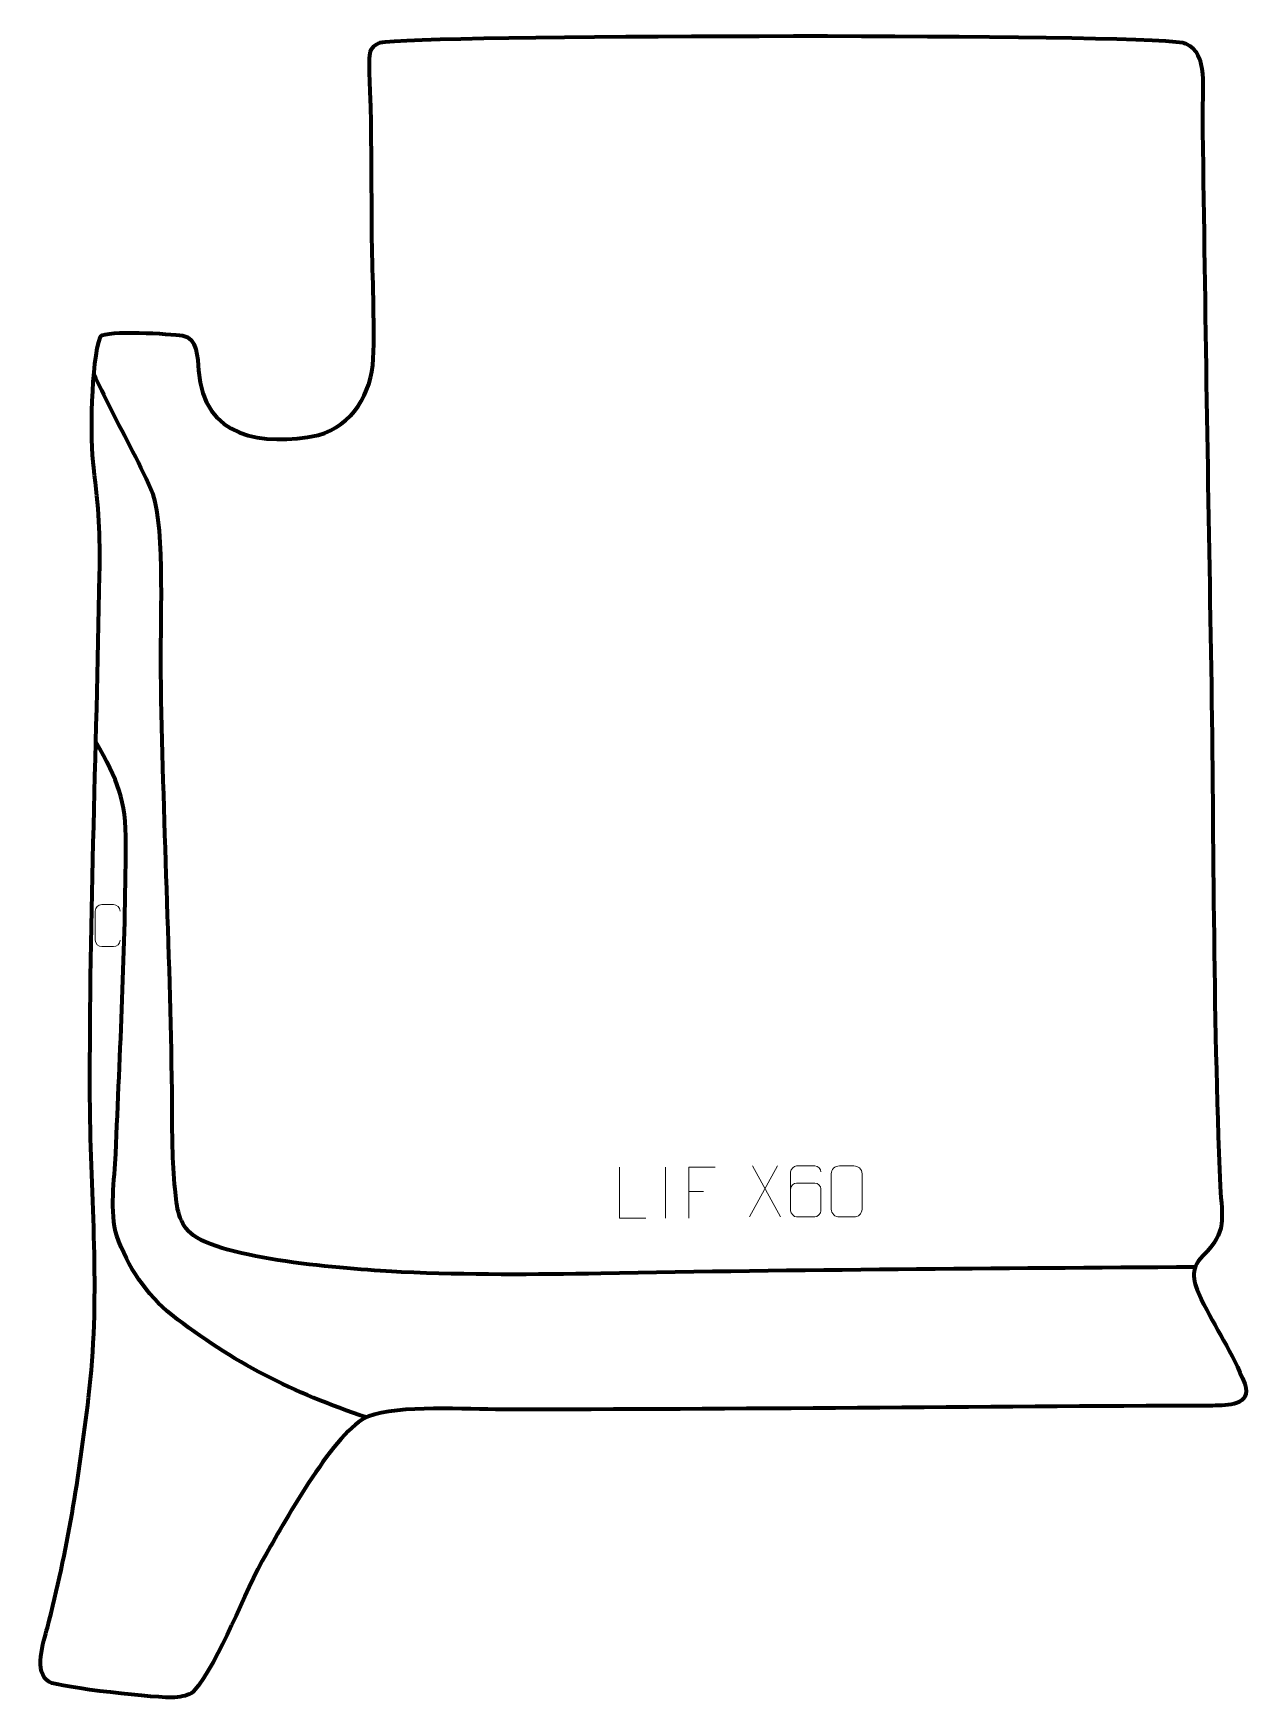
# Model space of a CAD drawing. Header units: millimetres. Extents: x 920 to 1516, y 34 to 849.
import ezdxf

# ---------------------------------------------------------------- set-up
doc = ezdxf.new("R2010")
doc.units = ezdxf.units.MM
doc.header["$MEASUREMENT"] = 0
doc.layers.add('layer 2', color=7, linetype='Continuous')
doc.layers.add('layer 3', color=7, linetype='Continuous')

msp = doc.modelspace()

# ---------------------------------------------------------------- linework, layer by layer
at = {"layer": 'layer 2', "color": 142, "lineweight": 158}
for points, knots in [([(1488.4426, 244.9993), (1391.3735, 244.2716), (1294.6789, 243.6625), (1197.6024, 241.8508), (1197.6024, 241.8508), (1165.0188, 241.2426), (1132.5948, 241.0787), (1100.0262, 242.5555), (1100.0262, 242.5555), (1077.0557, 243.664), (1015.995, 248.1697), (998.2863, 260.432), (998.2863, 260.432), (990.679, 266.0065), (990.2004, 274.2309), (989.2618, 283.0901), (989.2618, 283.0901), (987.8191, 296.7068), (987.9185, 310.9044), (987.8562, 324.6084), (987.8562, 324.6084), (987.1629, 394.9475), (983.3027, 465.381), (982.2963, 535.8393), (982.2963, 535.8393), (982.0109, 556.0256), (984.4002, 606.6475), (978.5905, 623.0609), (978.5905, 623.0609), (972.6489, 637.2437), (964.9176, 650.8807), (958.0366, 664.6482), (958.0366, 664.6482), (958.0366, 664.6482), (957.3796, 665.9819), (957.3796, 665.9819), (957.3796, 665.9819), (954.7639, 671.3023), (952.1468, 676.6222), (949.5266, 681.9405)], [0, 0, 0, 0, 0.09090909, 0.09090909, 0.09090909, 0.09090909, 0.18181818, 0.18181818, 0.18181818, 0.18181818, 0.27272727, 0.27272727, 0.27272727, 0.27272727, 0.36363636, 0.36363636, 0.36363636, 0.36363636, 0.45454545, 0.45454545, 0.45454545, 0.45454545, 0.54545455, 0.54545455, 0.54545455, 0.54545455, 0.63636364, 0.63636364, 0.63636364, 0.63636364, 0.72727273, 0.72727273, 0.72727273, 0.72727273, 0.81818182, 0.81818182, 0.81818182, 0.81818182, 1, 1, 1, 1]), ([(1082.795, 171.4725), (1047.174, 183.2375), (1017.3146, 198.3952), (987.6698, 221.5562), (987.6698, 221.5562), (975.2321, 231.5069), (966.0365, 245.1986), (960.7782, 260.2332), (960.7782, 260.2332), (957.0949, 271.8421), (959.6509, 287.9255), (960.1957, 300.3769), (960.1957, 300.3769), (962.3667, 350.5555), (964.8657, 401.4931), (965.2326, 451.6824), (965.2326, 451.6824), (965.3991, 474.4591), (961.1166, 482.6608), (950.5006, 502.1314)], [0, 0, 0, 0, 0.16666667, 0.16666667, 0.16666667, 0.16666667, 0.33333333, 0.33333333, 0.33333333, 0.33333333, 0.5, 0.5, 0.5, 0.5, 0.66666667, 0.66666667, 0.66666667, 0.66666667, 1, 1, 1, 1])]:
    msp.add_open_spline(points, degree=3, knots=knots, dxfattribs=at)
at = {"layer": 'layer 3', "color": 242, "lineweight": 158}
msp.add_open_spline([(1491.9576, 810.3571), (1491.8384, 819.7311), (1494.8695, 839.5166), (1484.0246, 843.7158), (1484.0246, 843.7158), (1483.5086, 843.9155), (1482.9667, 844.1807), (1482.3494, 844.2846), (1482.3494, 844.2846), (1455.4008, 848.8243), (1131.3381, 848.2139), (1092.0823, 844.7286), (1092.0823, 844.7286), (1088.67, 844.4257), (1085.8957, 842.8351), (1084.9126, 839.9871), (1084.9126, 839.9871), (1083.6685, 836.3836), (1085.0097, 816.5633), (1085.1031, 810.9643), (1085.1031, 810.9643), (1085.4451, 790.4644), (1085.4015, 769.9617), (1085.6052, 749.4606), (1085.6052, 749.4606), (1085.6052, 749.4606), (1085.62, 747.9751), (1085.62, 747.9751), (1085.62, 747.9751), (1085.8588, 728.7947), (1086.9778, 708.557), (1086.2616, 689.5036), (1086.2616, 689.5036), (1085.2694, 672.44), (1076.3226, 657.0709), (1059.2137, 652.15), (1059.2137, 652.15), (1032.1888, 646.7334), (1003.1155, 650.5696), (1000.7706, 683.8673), (1000.7706, 683.8673), (1000.2037, 690.0287), (1000.3031, 699.7096), (992.8531, 700.9117), (992.8531, 700.9117), (987.057, 701.7115), (955.752, 703.8059), (952.7017, 700.4625), (952.7017, 700.4625), (948.2481, 688.0914), (947.6327, 649.9203), (949.4398, 636.0879), (949.4398, 636.0879), (951.9715, 616.6285), (952.6407, 603.4544), (952.3279, 583.8183), (952.3279, 583.8183), (950.8784, 496.6158), (947.1212, 408.5968), (947.6514, 321.4868), (947.6514, 321.4868), (948.3756, 273.23), (952.8102, 229.6089), (946.9433, 181.0581), (946.9433, 181.0581), (942.2484, 141.9602), (936.7916, 106.6798), (926.7601, 68.4777), (926.7601, 68.4777), (925.009, 61.8094), (919.8907, 46.4312), (927.5864, 41.9902), (927.5864, 41.9902), (932.5222, 39.1419), (982.3996, 33.7489), (988.9891, 34.3478), (988.9891, 34.3478), (992.7429, 34.689), (996.0636, 35.3832), (998.1388, 37.0828), (998.1388, 37.0828), (1011.6389, 53.1321), (1022.7445, 85.2732), (1034.0824, 105.0558), (1034.0824, 105.0558), (1043.2685, 121.0619), (1067.7103, 165.255), (1083.7602, 171.9128), (1083.7602, 171.9128), (1098.7424, 177.6661), (1132.1135, 175.299), (1149.5025, 175.2868), (1149.5025, 175.2868), (1265.3418, 175.2603), (1381.1315, 176.8326), (1496.9563, 177.1588), (1496.9563, 177.1588), (1504.4291, 177.1799), (1516.0948, 177.2817), (1512.7605, 187.7969), (1512.7605, 187.7969), (1506.5685, 203.4162), (1498.3585, 214.9125), (1491.4254, 229.4306), (1491.4254, 229.4306), (1487.5659, 237.5121), (1485.3376, 243.8044), (1492.2029, 250.4713), (1492.2029, 250.4713), (1504.3041, 262.5763), (1501.4934, 268.2633), (1500.7119, 284.5776), (1500.7119, 284.5776), (1496.9665, 371.3856), (1497.6117, 459.0626), (1496.1012, 546.0358), (1496.1012, 546.0358), (1494.5813, 633.6402), (1493.1267, 721.2451), (1491.977, 808.8552), (1491.977, 808.8552), (1491.977, 808.8552), (1491.9576, 810.3571), (1491.9576, 810.3571)], degree=3, knots=[0, 0, 0, 0, 0.03125, 0.03125, 0.03125, 0.03125, 0.0625, 0.0625, 0.0625, 0.0625, 0.09375, 0.09375, 0.09375, 0.09375, 0.125, 0.125, 0.125, 0.125, 0.15625, 0.15625, 0.15625, 0.15625, 0.1875, 0.1875, 0.1875, 0.1875, 0.21875, 0.21875, 0.21875, 0.21875, 0.25, 0.25, 0.25, 0.25, 0.28125, 0.28125, 0.28125, 0.28125, 0.3125, 0.3125, 0.3125, 0.3125, 0.34375, 0.34375, 0.34375, 0.34375, 0.375, 0.375, 0.375, 0.375, 0.40625, 0.40625, 0.40625, 0.40625, 0.4375, 0.4375, 0.4375, 0.4375, 0.46875, 0.46875, 0.46875, 0.46875, 0.5, 0.5, 0.5, 0.5, 0.53125, 0.53125, 0.53125, 0.53125, 0.5625, 0.5625, 0.5625, 0.5625, 0.59375, 0.59375, 0.59375, 0.59375, 0.625, 0.625, 0.625, 0.625, 0.65625, 0.65625, 0.65625, 0.65625, 0.6875, 0.6875, 0.6875, 0.6875, 0.71875, 0.71875, 0.71875, 0.71875, 0.75, 0.75, 0.75, 0.75, 0.78125, 0.78125, 0.78125, 0.78125, 0.8125, 0.8125, 0.8125, 0.8125, 0.84375, 0.84375, 0.84375, 0.84375, 0.875, 0.875, 0.875, 0.875, 0.90625, 0.90625, 0.90625, 0.90625, 0.9375, 0.9375, 0.9375, 0.9375, 1, 1, 1, 1], dxfattribs=at)
at = {"layer": 'layer 3', "color": 250, "lineweight": 9}
for points, knots in [([(962.3726, 405.0077), (962.2578, 403.0984), (960.8795, 401.8825), (959.1145, 401.8736), (959.1145, 401.8736), (957.1982, 401.8739), (955.2819, 401.8739), (953.3659, 401.8736), (953.3659, 401.8736), (951.784, 401.787), (950.1633, 403.3356), (950.1725, 404.9934), (950.1725, 404.9934), (950.1728, 409.7351), (950.1728, 414.4765), (950.1725, 419.2176), (950.1725, 419.2176), (950.176, 420.9747), (951.6114, 422.3876), (953.3802, 422.3765), (953.3802, 422.3765), (955.2914, 422.3765), (957.203, 422.3765), (959.1145, 422.3765), (959.1145, 422.3765), (960.7142, 422.4056), (962.3507, 421.1799), (962.3726, 419.1767)], [0, 0, 0, 0, 0.125, 0.125, 0.125, 0.125, 0.25, 0.25, 0.25, 0.25, 0.375, 0.375, 0.375, 0.375, 0.5, 0.5, 0.5, 0.5, 0.625, 0.625, 0.625, 0.625, 0.75, 0.75, 0.75, 0.75, 1, 1, 1, 1]), ([(1219.6458, 268.9312), (1219.6458, 268.9312), (1206.6967, 268.9312), (1206.6967, 268.9312), (1206.6967, 268.9312), (1206.6967, 268.9312), (1206.6967, 293.8848), (1206.6967, 293.8848)], [0, 0, 0, 0, 0.33333333, 0.33333333, 0.33333333, 0.33333333, 1, 1, 1, 1]), ([(1253.6083, 293.8848), (1253.6083, 293.8848), (1240.7343, 293.8848), (1240.7343, 293.8848), (1240.7343, 293.8848), (1240.7343, 293.8848), (1240.7343, 268.9312), (1240.7343, 268.9312)], [0, 0, 0, 0, 0.33333333, 0.33333333, 0.33333333, 0.33333333, 1, 1, 1, 1]), ([(1305.3324, 291.5458), (1305.3083, 292.8853), (1303.9521, 294.5385), (1302.3802, 294.5042), (1302.3802, 294.5042), (1299.3954, 294.5039), (1296.4102, 294.5039), (1293.4248, 294.5042), (1293.4248, 294.5042), (1292.2057, 294.5191), (1290.4775, 293.0815), (1290.4725, 291.5458), (1290.4725, 291.5458), (1290.4728, 285.1853), (1290.4728, 278.8245), (1290.4725, 272.4638), (1290.4725, 272.4638), (1290.4772, 271.3009), (1292.2057, 269.5298), (1293.4248, 269.5054), (1293.4248, 269.5054), (1296.4102, 269.5057), (1299.3954, 269.5057), (1302.3802, 269.5054), (1302.3802, 269.5054), (1303.6583, 269.5492), (1305.328, 271.1637), (1305.3324, 272.4638), (1305.3324, 272.4638), (1305.3324, 276.0471), (1305.3324, 279.6302), (1305.3324, 283.2129), (1305.3324, 283.2129), (1305.2939, 284.6911), (1303.7112, 286.124), (1302.3802, 286.122), (1302.3802, 286.122), (1299.3954, 286.1223), (1296.4102, 286.1223), (1293.4248, 286.122), (1293.4248, 286.122), (1292.0953, 286.127), (1290.4523, 284.6197), (1290.494, 283.1912)], [0, 0, 0, 0, 0.08333333, 0.08333333, 0.08333333, 0.08333333, 0.16666667, 0.16666667, 0.16666667, 0.16666667, 0.25, 0.25, 0.25, 0.25, 0.33333333, 0.33333333, 0.33333333, 0.33333333, 0.41666667, 0.41666667, 0.41666667, 0.41666667, 0.5, 0.5, 0.5, 0.5, 0.58333333, 0.58333333, 0.58333333, 0.58333333, 0.66666667, 0.66666667, 0.66666667, 0.66666667, 0.75, 0.75, 0.75, 0.75, 0.83333333, 0.83333333, 0.83333333, 0.83333333, 1, 1, 1, 1]), ([(1314.3217, 294.5044), (1316.6878, 294.5044), (1319.0543, 294.5044), (1321.4208, 294.5044), (1321.4208, 294.5044), (1323.4013, 294.54), (1325.4273, 293.0457), (1325.4544, 290.6036), (1325.4544, 290.6036), (1325.454, 284.8462), (1325.454, 279.0884), (1325.4544, 273.3302), (1325.4544, 273.3302), (1325.3123, 271.0026), (1323.6059, 269.5203), (1321.4208, 269.5095), (1321.4208, 269.5095), (1319.0484, 269.5099), (1316.676, 269.5099), (1314.304, 269.5095), (1314.304, 269.5095), (1312.3455, 269.4039), (1310.3391, 271.2918), (1310.3505, 273.3128), (1310.3505, 273.3128), (1310.3509, 279.0934), (1310.3509, 284.8737), (1310.3505, 290.6535), (1310.3505, 290.6535), (1310.3548, 292.7955), (1312.1319, 294.518), (1314.3217, 294.5044)], [0, 0, 0, 0, 0.11111111, 0.11111111, 0.11111111, 0.11111111, 0.22222222, 0.22222222, 0.22222222, 0.22222222, 0.33333333, 0.33333333, 0.33333333, 0.33333333, 0.44444444, 0.44444444, 0.44444444, 0.44444444, 0.55555556, 0.55555556, 0.55555556, 0.55555556, 0.66666667, 0.66666667, 0.66666667, 0.66666667, 0.77777778, 0.77777778, 0.77777778, 0.77777778, 1, 1, 1, 1])]:
    msp.add_open_spline(points, degree=3, knots=knots, dxfattribs=at)
for points in [[(1229.1713, 293.8951), (1229.1713, 293.8951), (1229.1713, 268.921), (1229.1713, 268.921)], [(1284.0454, 294.4819), (1284.0454, 294.4819), (1270.3048, 269.5861), (1270.3048, 269.5861)], [(1271.7594, 294.4819), (1271.7594, 294.4819), (1285.5, 269.5284), (1285.5, 269.5284)], [(1240.7343, 282.0051), (1240.7343, 282.0051), (1247.9024, 282.0051), (1247.9024, 282.0051)]]:
    msp.add_open_spline(points, degree=3, dxfattribs=at)

doc.saveas('drawing.dxf')
